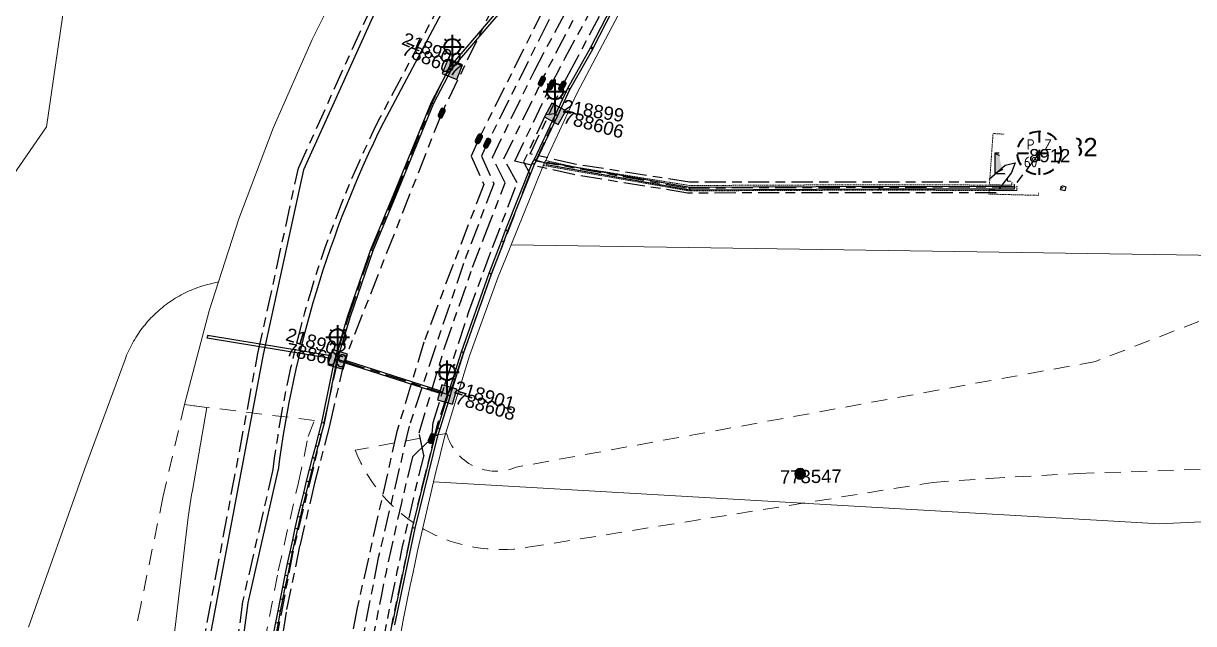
# Model space of a CAD drawing. Header units: metres. Extents: x 302931 to 308644, y 6253878 to 6257414.
# Drawn here: x 307340.2 to 307561.3, y 6255933.1 to 6256046.6 of the extents above; entities that cross this region are included whole.
import ezdxf
from ezdxf.enums import TextEntityAlignment as Align

# ---------------------------------------------------------------- set-up
doc = ezdxf.new("R2010")
doc.units = ezdxf.units.M
for name, pattern in [('Cable Exist UG', [8.2, 4, -1.2, 1.8, -1.2]), ('Dash', [5, 3, -2]), ('HIDDEN', [0.375, 0.25, -0.125]), ('HIDDEN2', [0.1875, 0.125, -0.0625])]:
    doc.linetypes.add(name, pattern=pattern)
doc.layers.get('0').update_dxf_attribs({"color": 6})
for name, color, linetype, lineweight in [('Cadastre Developer_SP_EXT', 9, 'Continuous', 5), ('Cadastre Land Parcels_SP_EXT', 9, 'Continuous', 5), ('Cadastre Other Property_SP_EXT', 9, 'HIDDEN', 5), ('Cadastre Roads_SP_EXT', 9, 'Continuous', 5)]:
    doc.layers.add(name, color=color, linetype=linetype, lineweight=lineweight)
for name, color, linetype in [('Duct_SP_EXT', 7, 'Continuous'), ('Equip_HV_EXT', 7, 'Continuous'), ('Equip_LV_EXT', 7, 'Continuous'), ('Equip_SL_EXT', 7, 'Continuous'), ('Equip_SP_SL_EXT', 7, 'Continuous'), ('Mains_HV_EXT', 7, 'Continuous'), ('Mains_HV_MOD', 3, 'Continuous'), ('Mains_SL_EXT', 7, 'Continuous'), ('Mains_TR_EXT', 7, 'Continuous'), ('Services_SP_EXT', 7, 'Continuous'), ('Sub_SP_EXT', 7, 'Continuous'), ('SupportsOH_SP_TR_HV_LV_SL_EXT', 7, 'Continuous'), ('SupportsUG_SP_LV_SL_EXT', 7, 'Continuous'), ('Trench_SP_EXT', 7, 'Continuous')]:
    doc.layers.add(name, color=color, linetype=linetype)
doc.styles.add('COLUMN_LABEL', font='arial.ttf')
doc.styles.add('iecARIAL', font='arial.ttf', dxfattribs={"height": 2})
doc.styles.add('IESYMBOL1', font='isocp.shx')
doc.styles.add('POLE_LABEL', font='arial.ttf')
doc.styles.add('SLCP_LABEL', font='arial.ttf', dxfattribs={"height": 3.5})
doc.styles.get("Standard").update_dxf_attribs({"font": 'arial.ttf'})
doc.linetypes.add('Cable P UG', pattern='A,6,-0.5,["P",Standard,S=1.7,R=0,X=0.5,Y=-1],-2.9', length=9.4)

# ---------------------------------------------------------------- blocks, each defined once
blk = doc.blocks.new('SUB_PADMOUNT_EXT')
for points in [[(0, 0), (-3.84, 1.92), (-3.84, -1.92)], [(0, 0), (3.84, 1.92), (3.84, -1.92)]]:
    blk.add_hatch(color=256).paths.add_polyline_path(points)
for p, q in [((3.84, 1.92), (-3.84, -1.92)), ((-3.84, 1.92), (3.84, -1.92))]:
    blk.add_line(p, q)
blk.add_lwpolyline([(-3.84, -1.92), (3.84, -1.92), (3.84, 1.92), (-3.84, 1.92)], close=True)
for tag, height, flags, p in [('ASSET_NUM', 3.5, 8, (2, 2)), ('STREET_CODE', 0.2, 9, (1.5, 0)), ('CONSTRUCTED_VOLTAGE', 0.2, 9, (1.5, -0.2)), ('OPERATING_VOLTAGE', 0.2, 9, (1.5, -0.6)), ('ORIENTATION', 0.2, 9, (1.5, -0.8)), ('OWNED_BY', 0.2, 9, (1.5, -1)), ('OPERATED_BY', 0.2, 9, (1.5, -1.2)), ('SECONDARY_VOLTAGE', 0.2, 9, (1.5, -1.6)), ('STATE', 0.2, 9, (1.5, -1.8)), ('SUBSTATION_TYPE', 0.2, 9, (1.5, -2.2)), ('NO_PHASES', 0.2, 9, (1.5, -0.4)), ('MAINTAINED_BY', 0.2, 9, (1.5, -1.4)), ('PARENT', 0.2, 9, (1.5, -2)), ('STREETNAME', 0.2, 9, (1.5, -3)), ('SUBURB', 0.2, 9, (1.5, -3.2)), ('Z', 0.2, 1, (1.5, -3.6)), ('USAGE', 0.2, 9, (1.5, -2.4)), ('LEGEND', 0.2, 9, (1.5, -2.6)), ('LOCATION', 0.2, 9, (1.5, -2.8)), ('NOTES', 0.2, 9, (1.5, -3.4))]:
    blk.add_attdef(tag, text='', height=height, dxfattribs=dict(flags=flags)).set_placement(p, align=Align.MIDDLE_LEFT)
blk = doc.blocks.new('COLUMN_EXT')
blk.add_hatch(color=256).paths.add_polyline_path([(-1.49, 1.48), (-1.49, -1.49), (1.48, -1.49), (1.48, 1.48)])
blk.add_lwpolyline([(-1.49, -1.49), (1.48, -1.49), (1.48, 1.48), (-1.49, 1.48)], close=True)
for tag, height, style, flags, p in [('ASSET_NUM', 2.5, 'COLUMN_LABEL', 8, (2, 2)), ('STRUCTURE_PLANT_NUMBER', 0.2, 'POLE_LABEL', 9, (1.81, 0.03)), ('STREET_CODE', 0.2, 'COLUMN_LABEL', 9, (1.81, -0.2))]:
    blk.add_attdef(tag, text='', height=height, dxfattribs=dict(style=style, flags=flags)).set_placement(p, align=Align.MIDDLE_LEFT)
at = {"flags": 1}
blk.add_attdef('Z', (1.81, -2.35), '', height=0.2, dxfattribs=at)
at = {"flags": 9}
for tag, p in [('COLUMN_TYPE', (1.81, -0.4)), ('OWNED_BY', (1.81, -0.6)), ('STATE', (1.81, -0.8)), ('USAGE', (1.81, -1)), ('STREETNAME', (1.81, -1.6)), ('SUBURB', (1.81, -1.8)), ('LEGEND', (1.81, -1.2)), ('LOCATION', (1.81, -1.4)), ('NOTES', (1.81, -2))]:
    blk.add_attdef(tag, text='', height=0.2, dxfattribs=at).set_placement(p, align=Align.MIDDLE_LEFT)
blk = doc.blocks.new('SL_LANTERN_EXT')
at = {"lineweight": 40}
for p, q in [((-1.46, 5.68), (-1.06, 5.28)), ((0, 1.97), (0, 6.47)), ((1.46, 5.68), (1.06, 5.28)), ((-2.25, 4.22), (2.25, 4.22)), ((-1.46, 2.76), (-1.06, 3.16)), ((0, 0), (0, 2.72)), ((1.46, 2.76), (1.06, 3.16))]:
    blk.add_line(p, q, dxfattribs=at)
blk.add_circle((0, 4.22), 1.5, dxfattribs=at)
at = {"style": 'iecARIAL', "flags": 8}
blk.add_attdef('ASSET_NUM', (1.5, 1.5), '', height=2.5, dxfattribs=at)
for tag, p, height, flags in [('OPERATING_VOLTAGE', (0.98, -1.65), 0.2, 9), ('ORIENTATION', (0.98, -1.85), 0.2, 9), ('OWNED_BY', (0.98, -2.05), 0.2, 9), ('STATE', (0.98, -2.25), 0.2, 9), ('CONSTRUCTED_VOLTAGE', (0.98, -0.65), 0.2, 9), ('CONTROL_TYPE', (0.98, -0.85), 0.2, 9), ('LANTERN_PURPOSE', (0.98, -1.05), 0.2, 9), ('LANTERN_TYPE', (0.98, -1.25), 0.2, 9), ('NO_PHASES', (0.98, -1.45), 0.2, 9), ('LNUMBER', (2.18, -3.25), 2.5, 8), ('USAGE', (0.98, -2.45), 0.2, 9), ('CEXIST', (0.98, -2.65), 0.2, 9), ('CNEW', (0.98, -2.85), 0.2, 9), ('CNUMBER', (0.98, -3.05), 0.2, 9), ('CREMOVE', (0.98, -3.25), 0.2, 9), ('CREPLACE', (0.98, -3.45), 0.2, 9), ('LKINGHEIGHT', (0.98, -3.65), 0.2, 9), ('LBRACKET', (0.98, -3.85), 0.2, 9), ('LBRACKETVOCAB', (0.98, -4.05), 0.2, 9), ('LCATEGORY', (0.98, -4.25), 0.2, 9), ('LCHARGE1', (0.98, -4.45), 0.2, 9), ('LCHARGE1PERCENT', (0.98, -4.65), 0.2, 9), ('LCHARGE2', (0.98, -4.85), 0.2, 9), ('LCHARGE2PERCENT', (0.98, -5.05), 0.2, 9), ('LCHARGE3', (0.98, -5.25), 0.2, 9), ('LCHARGE3PERCENT', (0.98, -5.45), 0.2, 9), ('LEXIST', (0.98, -5.65), 0.2, 9), ('LLAMP', (0.98, -5.85), 0.2, 9), ('LLAMPVOCAB', (0.98, -6.05), 0.2, 9), ('LMAST', (0.98, -6.25), 0.2, 9), ('LMASTVOCAB', (0.98, -6.45), 0.2, 9), ('LNEW', (0.98, -6.65), 0.2, 9), ('LANTNUMBER', (0.98, -6.85), 0.2, 9), ('LOUTREACH', (0.98, -7.25), 0.2, 9), ('LOUTREACHVOCAB', (0.98, -7.45), 0.2, 9), ('LRATECODE', (0.98, -7.65), 0.2, 9), ('LREMOVE', (0.98, -7.85), 0.2, 9), ('LREPLACE', (0.98, -8.05), 0.2, 9), ('LTYPE', (0.98, -8.25), 0.2, 9), ('LTYPEVOCAB', (0.98, -8.45), 0.2, 9), ('LEGEND', (0.98, -8.65), 0.2, 9), ('LOCATION', (0.98, -8.85), 0.2, 9), ('STREETNAME', (0.98, -9.25), 0.2, 9), ('SUBURB', (0.98, -9.45), 0.2, 1), ('NOTES', (0.98, -9.05), 0.2, 9)]:
    blk.add_attdef(tag, p, '', height=height, dxfattribs=dict(flags=flags))
blk = doc.blocks.new('CCP_EXT')
at = {"flags": 9}
for tag, p in [('STATE', (0, -1.8)), ('NOTES', (0, -2))]:
    blk.add_attdef(tag, text='', height=0.2, dxfattribs=at).set_placement(p, align=Align.MIDDLE_LEFT)
blk.add_wipeout([(0, 0.57), (0.57, 0), (0, -0.57), (-0.57, 0)])
blk.add_lwpolyline([(-0.57, 0), (0, 0.57), (0.57, 0), (0, -0.57), (-0.57, 0)])
at = {"flags": 1}
blk.add_attdef('Z', (0, 0), '', height=0.2, dxfattribs=at)
at = {"flags": 9}
for tag, p in [('CCP_TYPE', (0, 0)), ('CONSTRUCTED_VOLTAGE', (0, -0.2)), ('OPERATING_VOLTAGE', (0, -0.6)), ('ORIENTATION', (0, -0.8)), ('OWNED_BY', (0, -1)), ('NO_PHASES', (0, -0.4)), ('USAGE', (0, -1.2)), ('LEGEND', (0, -1.4)), ('LIFE_SUPPORT', (0, -1.6))]:
    blk.add_attdef(tag, text='', height=0.2, dxfattribs=at).set_placement(p, align=Align.MIDDLE_LEFT)
blk = doc.blocks.new('POLE_EXT')
blk.add_hatch(color=256).paths.add_polyline_path([(-1, 0, 1), (1, 0, 1)])
blk.add_lwpolyline([(-1, 0, 1), (1, 0, 1)], format="xyb", close=True)
for tag, height, flags, p in [('pNumber', 2.5, 8, (-17.84, 2.07)), ('OWNED_BY', 0.2, 9, (1.35, -0.4)), ('SPECIAL_USE', 0.2, 9, (1.35, -0.8)), ('STATE', 0.2, 9, (1.35, -1)), ('cLV', 0.2, 9, (1.35, -1.4)), ('hDepth', 0.2, 9, (1.35, -1.6)), ('hDia', 0.2, 9, (1.35, -1.8)), ('cHV', 0.2, 9, (1.35, -2)), ('PARENT', 0.2, 9, (1.35, -0.6)), ('USAGE', 0.2, 9, (1.35, -1.2)), ('LBRACKET', 0.2, 9, (1.35, -2.2)), ('cLinedev', 0.2, 9, (1.35, -3.4)), ('pExisting', 0.2, 9, (1.35, -3.8)), ('pFooting', 0.2, 9, (1.35, -4.4)), ('LExisting', 0.2, 9, (1.35, -2.4)), ('LANTNUMBER', 0.2, 9, (1.35, -2.6)), ('LOther', 0.2, 9, (1.35, -2.8)), ('LRemove', 0.2, 9, (1.35, -3)), ('LEGEND', 0.2, 9, (1.35, -3.2)), ('LOCATION', 0.2, 9, (1.35, -3.6)), ('PFNUMBER', 0.2, 9, (1.35, -4)), ('NEWPFNUMBER', 0.2, 9, (1.35, -4.2)), ('pNew', 0.2, 9, (1.35, -4.6)), ('pRelocate', 0.2, 9, (1.35, -5)), ('pRemove', 0.2, 9, (1.35, -5.2)), ('pReplace', 0.2, 9, (1.35, -5.4)), ('pStay', 0.2, 9, (1.35, -5.6)), ('pType', 0.2, 9, (1.35, -5.8)), ('cspan', 0.2, 9, (1.35, -6)), ('STREETNAME', 0.2, 9, (1.35, -6.2)), ('SUBURB', 0.2, 9, (1.35, -6.4)), ('NOTES', 0.2, 9, (1.35, -6.6)), ('OPERATED_BY', 0.2, 9, (1.36, -7.01)), ('MAINTAINED_BY', 0.2, 9, (1.36, -6.81))]:
    blk.add_attdef(tag, text='', height=height, dxfattribs=dict(flags=flags)).set_placement(p, align=Align.MIDDLE_LEFT)
at = {"style": 'POLE_LABEL'}
for tag, height, flags, p in [('ASSET_NUM', 2.5, 8, (2, 2)), ('STRUCTURE_PLANT_NUMBER', 0.2, 9, (1.35, 0.03)), ('STREET_CODE', 0.2, 9, (1.35, -0.2))]:
    blk.add_attdef(tag, text='', height=height, dxfattribs=dict(at, flags=flags)).set_placement(p, align=Align.MIDDLE_LEFT)
at = {"flags": 1}
blk.add_attdef('Z', (1.35, -7.33), '', height=0.2, dxfattribs=at)
blk = doc.blocks.new('HV_STJ_EXT')
h = blk.add_hatch(color=256)
edge = h.paths.add_edge_path()
edge.add_ellipse((-0.59, 0.13), major_axis=(0.226, 0.226), ratio=1, start_angle=45, end_angle=135)
edge.add_line((-0.91, 0.13), (-0.91, -0.13))
edge.add_ellipse((-0.59, -0.13), major_axis=(0.226, 0.226), ratio=1, start_angle=135, end_angle=225)
edge.add_line((-0.59, -0.45), (0.59, -0.45))
edge.add_ellipse((0.59, -0.13), major_axis=(-0.226, 0.226), ratio=1, start_angle=135, end_angle=225)
edge.add_line((0.91, -0.13), (0.91, 0.13))
edge.add_ellipse((0.59, 0.13), major_axis=(-0.226, 0.226), ratio=1, start_angle=225, end_angle=315)
edge.add_line((0.59, 0.45), (-0.59, 0.45))
blk.add_lwpolyline([(-0.91, 0.13), (-0.91, -0.13, 0.414214), (-0.59, -0.45), (0.59, -0.45, 0.414214), (0.91, -0.13), (0.91, 0.13, 0.414214), (0.59, 0.45), (-0.59, 0.45, 0.414214)], format="xyb", close=True)
for tag, flags, p in [('ORIENTATION', 9, (1.5, 0)), ('Z', 1, (1.5, -0.8)), ('USAGE', 9, (1.5, -0.2)), ('LEGEND', 9, (1.5, -0.4)), ('NOTES', 9, (1.5, -0.6))]:
    blk.add_attdef(tag, text='', height=0.2, dxfattribs=dict(flags=flags)).set_placement(p, align=Align.MIDDLE_LEFT)
blk = doc.blocks.new('LV_UG_DFUSE_CLOSED_EXT')
for points in [[(1, 0), (0, 0)], [(5.04, 0.73), (2.16, -0.72)], [(5.05, -0.71), (2.16, 0.72)], [(6.2, 0.01), (7.2, 0.01)]]:
    blk.add_lwpolyline(points)
for centre in [(1.8, 0), (5.4, 0.01)]:
    blk.add_circle(centre, 0.8)
at = {"flags": 9}
for tag, p in [('ACTUAL_STATUS', (0, 0)), ('CONSTRUCTED_VOLTAGE', (0, -0.2)), ('OPERATING_VOLTAGE', (0, -0.6)), ('ORIENTATION', (0, -0.8)), ('STATE', (0, -1)), ('SWITCH_TYPE', (0, -1.2)), ('NO_PHASES', (0, -0.4)), ('USAGE', (0, -1.4)), ('NOTES', (0, -1.6))]:
    blk.add_attdef(tag, text='', height=0.2, dxfattribs=at).set_placement(p, align=Align.MIDDLE_LEFT)
at = {"flags": 1}
blk.add_attdef('Z', (0, 0), '', height=0.2, dxfattribs=at)
blk = doc.blocks.new('SLCP_ZELL_EXT')
blk.add_wipeout([(-0.24, 7.5), (-0.71, 7.47), (-1.17, 7.41), (-1.64, 7.32), (-2.09, 7.21), (-2.54, 7.06), (-2.98, 6.89), (-3.41, 6.69), (-3.82, 6.46), (-4.22, 6.21), (-4.6, 5.93), (-4.96, 5.63), (-5.31, 5.31), (-5.63, 4.96), (-5.93, 4.6), (-6.21, 4.22), (-6.46, 3.82), (-6.69, 3.41), (-6.89, 2.98), (-7.06, 2.54), (-7.21, 2.09), (-7.32, 1.64), (-7.41, 1.17), (-7.47, 0.71), (-7.5, 0.24), (-7.5, -0.24), (-7.47, -0.71), (-7.41, -1.17), (-7.32, -1.64), (-7.21, -2.09), (-7.06, -2.54), (-6.89, -2.98), (-6.69, -3.41), (-6.46, -3.82), (-6.21, -4.22), (-5.93, -4.6), (-5.63, -4.96), (-5.31, -5.31), (-4.96, -5.63), (-4.6, -5.93), (-4.22, -6.21), (-3.82, -6.46), (-3.41, -6.69), (-2.98, -6.89), (-2.54, -7.06), (-2.09, -7.21), (-1.64, -7.32), (-1.17, -7.41), (-0.71, -7.47), (-0.24, -7.5), (0.24, -7.5), (0.71, -7.47), (1.17, -7.41), (1.64, -7.32), (2.09, -7.21), (2.54, -7.06), (2.98, -6.89), (3.41, -6.69), (3.82, -6.46), (4.22, -6.21), (4.6, -5.93), (4.96, -5.63), (5.31, -5.31), (5.63, -4.96), (5.93, -4.6), (6.21, -4.22), (6.46, -3.82), (6.69, -3.41), (6.89, -2.98), (7.06, -2.54), (7.21, -2.09), (7.32, -1.64), (7.41, -1.17), (7.47, -0.71), (7.5, -0.24), (7.5, 0.24), (7.47, 0.71), (7.41, 1.17), (7.32, 1.64), (7.21, 2.09), (7.06, 2.54), (6.89, 2.98), (6.69, 3.41), (6.46, 3.82), (6.21, 4.22), (5.93, 4.6), (5.63, 4.96), (5.31, 5.31), (4.96, 5.63), (4.6, 5.93), (4.22, 6.21), (3.82, 6.46), (3.41, 6.69), (2.98, 6.89), (2.54, 7.06), (2.09, 7.21), (1.64, 7.32), (1.17, 7.41), (0.71, 7.47), (0.24, 7.5)])
at = {"linetype": 'Dash', "lineweight": 40, "ltscale": 0.7}
for p, q in [((0, 4.11), (0, -4.11)), ((-4.11, 0), (4.11, 0))]:
    blk.add_line(p, q, dxfattribs=at)
blk.add_circle((0, 0), 4.11, dxfattribs=at)
at = {"lineweight": 40, "style": 'IESYMBOL1'}
for s, p in [('P', (-1.6, 0)), ('Z', (1.7, 0)), ('60', (-1.61, -3.31))]:
    blk.add_text(s, height=2, dxfattribs=at).set_placement(p, align=Align.BOTTOM_CENTER)
at = {"style": 'SLCP_LABEL'}
for tag, height, flags, p in [('ASSET_NUM', 2.5, 8, (2, 2)), ('STREET_CODE', 0.2, 9, (0, -0.2))]:
    blk.add_attdef(tag, text='', height=height, dxfattribs=dict(at, flags=flags)).set_placement(p, align=Align.MIDDLE_LEFT)
at = {"flags": 1}
blk.add_attdef('Z', (0, 0), '', height=0.2, dxfattribs=at)
at = {"flags": 9}
for tag, p in [('CONSTRUCTED_VOLTAGE', (0, -0.4)), ('CONTROL_TYPE', (0, -0.6)), ('OPERATING_VOLTAGE', (0, -1)), ('ORIENTATION', (0, -1.2)), ('OWNED_BY', (0, -1.4)), ('STATE', (0, -2)), ('NO_PHASES', (0, -0.8)), ('USAGE', (0, -1.6)), ('LOCATION', (0, -1.8)), ('NOTES', (0, -2.2))]:
    blk.add_attdef(tag, text='', height=0.2, dxfattribs=at).set_placement(p, align=Align.MIDDLE_LEFT)

msp = doc.modelspace()

# ---------------------------------------------------------------- linework, layer by layer
at = {"layer": 'Cadastre Developer_SP_EXT', "linetype": 'Dash'}
msp.add_lwpolyline([(307562.33, 6255990.24), (307542.79, 6255982.66), (307433.34, 6255962.68), (307433.34, 6255962.68, -0.453464), (307420.18, 6255969.07), (307420.18, 6255969.07), (307402.91, 6255965.89), (307402.91, 6255965.89, 0.355877), (307435.56, 6255947.53), (307435.56, 6255947.53), (307512.06, 6255959.8), (307522.66, 6255960.54), (307539.57, 6255961.48), (307666.14, 6255965.66)], format="xyb", dxfattribs=at)
msp.add_lwpolyline([(307277.24, 6255322.9), (307288.9, 6255321.35), (307288.9, 6255321.35), (307292.49, 6255321.51), (307296.59, 6255322.89), (307300.07, 6255325.46), (307302.57, 6255329.56), (307304.4, 6255335.83), (307328.27, 6255512.03), (307349.61, 6255668.86), (307374.37, 6255850.85), (307384.86, 6255924.59), (307388.37, 6255943.06), (307392.2, 6255959.8), (307394.05, 6255968.46), (307395.23, 6255971.51), (307370.65, 6255974.5), (307366.58, 6255956.94), (307362.4, 6255936.54), (307354.14, 6255897.48), (307337.78, 6255776.59), (307300.06, 6255499.29), (307277.24, 6255322.9)], close=True, dxfattribs=at)
at = {"layer": 'Cadastre Land Parcels_SP_EXT', "linetype": 'Continuous'}
for points in [[(307192.57, 6255816.33), (307195.57, 6255820.85), (307197.11, 6255823), (307200.98, 6255828.49), (307205.45, 6255833.29), (307214.59, 6255841.66), (307224.88, 6255852.23), (307234.1, 6255863.28), (307241.18, 6255874.09), (307247.27, 6255885.38), (307247.81, 6255886.73), (307344.58, 6256027.07), (307350.24, 6256065.98), (307334.99, 6256106.96), (307259.89, 6256222.5), (307264.93, 6256246.8), (307232.11, 6256297.06), (307219.35, 6256316.6), (307208.72, 6256364.36), (307254.79, 6256637.33)], [(307350.24, 6256065.98), (307344.58, 6256027.07), (307247.81, 6255886.73), (307247.27, 6255885.38), (307241.18, 6255874.09), (307234.1, 6255863.28), (307224.88, 6255852.23), (307214.59, 6255841.66), (307205.45, 6255833.29), (307200.98, 6255828.49), (307197.11, 6255823), (307195.57, 6255820.85), (307192.57, 6255816.33)], [(307341.16, 6255932.39), (307351.8, 6255962.44), (307359.43, 6255983.04), (307359.58, 6255983.43), (307359.73, 6255983.83), (307359.9, 6255984.22), (307360.07, 6255984.6), (307360.25, 6255984.99), (307360.44, 6255985.37), (307360.63, 6255985.74), (307360.83, 6255986.12), (307361.04, 6255986.49), (307361.25, 6255986.85), (307361.48, 6255987.22), (307361.7, 6255987.57), (307361.94, 6255987.93), (307362.18, 6255988.28), (307362.43, 6255988.62), (307362.68, 6255988.96), (307362.94, 6255989.29), (307363.21, 6255989.62), (307363.48, 6255989.95), (307363.76, 6255990.27), (307364.04, 6255990.58), (307364.33, 6255990.89), (307364.63, 6255991.2), (307364.93, 6255991.5), (307365.23, 6255991.79), (307365.54, 6255992.08), (307365.86, 6255992.36), (307366.18, 6255992.63), (307366.51, 6255992.9), (307366.84, 6255993.17), (307367.18, 6255993.42), (307367.52, 6255993.67), (307367.87, 6255993.92), (307368.22, 6255994.16), (307368.57, 6255994.39), (307368.93, 6255994.61), (307369.29, 6255994.83), (307369.66, 6255995.04), (307370.04, 6255995.25), (307370.41, 6255995.45), (307370.79, 6255995.64), (307371.17, 6255995.82), (307371.56, 6255996), (307371.95, 6255996.17), (307372.34, 6255996.33), (307372.74, 6255996.49), (307373.13, 6255996.63), (307373.53, 6255996.77), (307373.94, 6255996.91), (307374.34, 6255997.03), (307377.08, 6255997.71), (307380.91, 6256009.67), (307387.41, 6256026.81), (307394.79, 6256043.58), (307401.15, 6256056.37)], [(307608.38, 6256002.06), (307432.42, 6256004.72), (307431.97, 6256003.61), (307429.95, 6255998.65), (307426.93, 6255990.37), (307424.51, 6255983.72), (307419.86, 6255968.51), (307419.31, 6255966.36), (307418.77, 6255964.2), (307418.23, 6255962.03), (307417.71, 6255959.87), (307554.95, 6255951.94), (307586.28, 6255953.49)], [(307367.31, 6255919.06), (307371.38, 6255953.2), (307371.5, 6255954.04), (307371.62, 6255954.89), (307371.74, 6255955.73), (307371.88, 6255956.57), (307372.01, 6255957.41), (307372.16, 6255958.25), (307374.9, 6255973.98), (307370.65, 6255974.5), (307375.32, 6255992.22), (307377.08, 6255997.71), (307374.34, 6255997.03), (307373.94, 6255996.91), (307373.53, 6255996.77), (307373.13, 6255996.63), (307372.74, 6255996.49), (307372.34, 6255996.33), (307371.95, 6255996.17), (307371.56, 6255996), (307371.17, 6255995.82), (307370.79, 6255995.64), (307370.41, 6255995.45), (307370.04, 6255995.25), (307369.66, 6255995.04), (307369.29, 6255994.83), (307368.93, 6255994.61), (307368.57, 6255994.39), (307368.22, 6255994.16), (307367.87, 6255993.92), (307367.52, 6255993.67), (307367.18, 6255993.42), (307366.84, 6255993.17), (307366.51, 6255992.9), (307366.18, 6255992.63), (307365.86, 6255992.36), (307365.54, 6255992.08), (307365.23, 6255991.79), (307364.93, 6255991.5), (307364.63, 6255991.2), (307364.33, 6255990.89), (307364.04, 6255990.58), (307363.76, 6255990.27), (307363.48, 6255989.95), (307363.21, 6255989.62), (307362.94, 6255989.29), (307362.68, 6255988.96), (307362.43, 6255988.62), (307362.18, 6255988.28), (307361.94, 6255987.93), (307361.7, 6255987.57), (307361.48, 6255987.22), (307361.25, 6255986.85), (307361.04, 6255986.49), (307360.83, 6255986.12), (307360.63, 6255985.74), (307360.44, 6255985.37), (307360.25, 6255984.99), (307360.07, 6255984.6), (307359.9, 6255984.22), (307359.73, 6255983.83), (307359.58, 6255983.43), (307359.43, 6255983.04), (307351.8, 6255962.44), (307341.16, 6255932.39)], [(307586.28, 6255953.49), (307554.95, 6255951.94), (307417.71, 6255959.87), (307417.71, 6255959.87), (307417.19, 6255957.7), (307416.68, 6255955.53), (307416.18, 6255953.36), (307415.69, 6255951.19), (307415.2, 6255949.02), (307414.72, 6255946.84), (307414.25, 6255944.67), (307413.79, 6255942.49), (307413.33, 6255940.31), (307412.88, 6255938.13), (307412.44, 6255935.94), (307412.01, 6255933.76), (307411.58, 6255931.57)]]:
    msp.add_lwpolyline(points, dxfattribs=at)
msp.add_lwpolyline([(307432.42, 6256004.72), (307608.38, 6256002.06), (307670.07, 6256025.74), (307682.7, 6256023.67), (307697.62, 6256158.11), (307520.13, 6256177.4), (307516.21, 6256169.06), (307515.54, 6256167.63), (307444.83, 6256033.36), (307438.27, 6256019.24), (307432.42, 6256004.72)], close=True, dxfattribs=at)
at = {"layer": 'Cadastre Other Property_SP_EXT', "linetype": 'HIDDEN2'}
for points in [[(307532, 6256014.08), (307532.74, 6256025.2), (307523.45, 6256025.78), (307522.76, 6256016.06), (307527.01, 6256016.02), (307527.04, 6256016.74), (307526.18, 6256016.78), (307526.47, 6256022.3), (307529.18, 6256022.19), (307528.91, 6256016.74), (307528, 6256016.69), (307527.94, 6256015), (307522.73, 6256015.04), (307522.68, 6256014.32), (307532, 6256014.08)], [(307528.92, 6256016.65), (307529.21, 6256022.14), (307526.48, 6256022.27), (307526.18, 6256016.78), (307528.92, 6256016.65)], [(307438.41, 6256019.75), (307465.98, 6256014.93), (307498.38, 6256015.06), (307527.94, 6256015), (307528.04, 6256016.7), (307527.04, 6256016.74), (307527.01, 6256016.02), (307498.69, 6256016.09), (307466.12, 6256015.94), (307444.33, 6256019.45), (307438.85, 6256020.68), (307438.41, 6256019.75)]]:
    msp.add_lwpolyline(points, close=True, dxfattribs=at)
at = {"layer": 'Cadastre Roads_SP_EXT', "linetype": 'Continuous'}
for points in [[(307411.58, 6255931.57), (307412.01, 6255933.76), (307412.44, 6255935.94), (307412.88, 6255938.13), (307413.33, 6255940.31), (307413.79, 6255942.49), (307414.25, 6255944.67), (307414.72, 6255946.84), (307415.2, 6255949.02), (307415.69, 6255951.19), (307416.18, 6255953.36), (307416.68, 6255955.53), (307417.19, 6255957.7), (307417.71, 6255959.87), (307418.23, 6255962.03), (307418.77, 6255964.2), (307419.31, 6255966.36), (307419.86, 6255968.51), (307424.51, 6255983.72), (307426.93, 6255990.37), (307429.95, 6255998.65), (307431.97, 6256003.61), (307432.42, 6256004.72), (307438.27, 6256019.24), (307444.83, 6256033.36), (307515.54, 6256167.63)], [(307401.15, 6256056.37), (307394.79, 6256043.58), (307387.41, 6256026.81), (307380.91, 6256009.67), (307377.08, 6255997.71), (307375.32, 6255992.22), (307370.65, 6255974.5), (307374.9, 6255973.98), (307372.16, 6255958.25), (307372.01, 6255957.41), (307371.88, 6255956.57), (307371.74, 6255955.73), (307371.62, 6255954.89), (307371.5, 6255954.04), (307371.38, 6255953.2), (307367.31, 6255919.06), (307367.07, 6255917.24), (307366.83, 6255915.43), (307366.6, 6255913.61), (307366.38, 6255911.8), (307366.17, 6255909.98), (307365.96, 6255908.17), (307365.76, 6255906.35), (307353.84, 6255818.17)]]:
    msp.add_lwpolyline(points, dxfattribs=at)
at = {"layer": 'Duct_SP_EXT'}
for p, q in [((307447.45, 6256042.11), (307459.47, 6256065.6)), ((307447.87, 6256041.89), (307459.9, 6256065.38)), ((307431.03, 6256050.35), (307420.69, 6256038.25)), ((307431.43, 6256050.08), (307421.06, 6256037.94)), ((307443.07, 6256034.35), (307447.39, 6256042)), ((307443.5, 6256034.13), (307447.8, 6256041.76)), ((307447.39, 6256042), (307447.48, 6256042.17)), ((307447.39, 6256042), (307447.59, 6256041.88)), ((307447.45, 6256042.11), (307447.66, 6256042)), ((307447.48, 6256042.17), (307447.69, 6256042.05)), ((307447.8, 6256041.76), (307447.59, 6256041.88)), ((307447.87, 6256041.89), (307447.66, 6256042)), ((307447.9, 6256041.93), (307447.69, 6256042.05)), ((307447.8, 6256041.76), (307447.9, 6256041.93)), ((307420.61, 6256038.02), (307417.3, 6256031.63)), ((307421.03, 6256037.8), (307417.73, 6256031.43)), ((307420.61, 6256038.02), (307420.82, 6256037.91)), ((307420.69, 6256038.25), (307420.87, 6256038.1)), ((307421.03, 6256037.8), (307420.82, 6256037.91)), ((307421.06, 6256037.94), (307420.87, 6256038.1)), ((307440.74, 6256029.38), (307443.07, 6256034.35)), ((307441.18, 6256029.17), (307443.5, 6256034.13)), ((307443.07, 6256034.35), (307443.29, 6256034.24)), ((307443.5, 6256034.13), (307443.29, 6256034.24)), ((307417.3, 6256031.63), (307410.17, 6256014.26)), ((307417.73, 6256031.43), (307410.62, 6256014.07)), ((307417.3, 6256031.63), (307417.52, 6256031.53)), ((307417.73, 6256031.43), (307417.52, 6256031.53)), ((307436.77, 6256020.9), (307440.74, 6256029.38)), ((307437.2, 6256020.7), (307441.18, 6256029.17)), ((307440.74, 6256029.38), (307440.96, 6256029.27)), ((307440.74, 6256029.38), (307440.96, 6256029.27)), ((307441.18, 6256029.17), (307440.96, 6256029.27)), ((307441.18, 6256029.17), (307440.96, 6256029.27)), ((307431.31, 6256007.52), (307436.36, 6256020.16)), ((307431.76, 6256007.35), (307436.79, 6256019.95)), ((307436.36, 6256020.16), (307436.74, 6256020.85)), ((307436.36, 6256020.16), (307436.57, 6256020.06)), ((307436.79, 6256019.95), (307436.57, 6256020.06)), ((307436.74, 6256020.85), (307436.95, 6256020.73)), ((307436.77, 6256020.9), (307436.99, 6256020.8)), ((307436.79, 6256019.95), (307437.16, 6256020.61)), ((307437.16, 6256020.61), (307436.95, 6256020.73)), ((307437.2, 6256020.7), (307436.99, 6256020.8)), ((307439.09, 6256019.89), (307439.13, 6256020.13)), ((307439.09, 6256019.89), (307466.13, 6256015.15)), ((307439.17, 6256020.37), (307439.13, 6256020.13)), ((307439.17, 6256020.37), (307466.17, 6256015.63)), ((307466.13, 6256015.15), (307466.15, 6256015.39)), ((307466.13, 6256015.15), (307501.98, 6256015.34)), ((307466.17, 6256015.63), (307466.15, 6256015.39)), ((307466.17, 6256015.63), (307501.98, 6256015.82)), ((307501.98, 6256015.82), (307527.48, 6256015.77)), ((307501.98, 6256015.82), (307501.98, 6256015.58)), ((307501.98, 6256015.34), (307501.98, 6256015.58)), ((307501.98, 6256015.34), (307527.48, 6256015.29)), ((307527.48, 6256015.77), (307527.48, 6256015.53)), ((307527.48, 6256015.29), (307527.48, 6256015.53)), ((307410.17, 6256014.26), (307405.8, 6256003.79)), ((307410.62, 6256014.07), (307406.25, 6256003.62)), ((307410.17, 6256014.26), (307410.4, 6256014.16)), ((307410.62, 6256014.07), (307410.4, 6256014.16)), ((307430.57, 6256005.43), (307431.31, 6256007.51)), ((307431.02, 6256005.27), (307431.76, 6256007.35)), ((307431.31, 6256007.51), (307431.31, 6256007.52)), ((307431.31, 6256007.52), (307431.54, 6256007.43)), ((307431.31, 6256007.51), (307431.54, 6256007.43)), ((307431.76, 6256007.35), (307431.54, 6256007.43)), ((307431.76, 6256007.35), (307431.54, 6256007.43)), ((307431.76, 6256007.35), (307431.76, 6256007.35)), ((307428.22, 6255999.36), (307430.57, 6256005.43)), ((307428.67, 6255999.19), (307431.02, 6256005.27)), ((307430.57, 6256005.43), (307430.79, 6256005.35)), ((307431.02, 6256005.27), (307430.79, 6256005.35)), ((307405.8, 6256003.79), (307401.49, 6255991.26)), ((307406.25, 6256003.62), (307401.95, 6255991.11)), ((307405.8, 6256003.79), (307406.03, 6256003.71)), ((307406.25, 6256003.62), (307406.03, 6256003.71)), ((307423, 6255984.48), (307428.22, 6255999.36)), ((307423.45, 6255984.33), (307428.67, 6255999.19)), ((307428.22, 6255999.36), (307428.45, 6255999.28)), ((307428.67, 6255999.19), (307428.45, 6255999.28)), ((307401.49, 6255991.26), (307399.04, 6255983.12)), ((307401.95, 6255991.11), (307399.5, 6255982.99)), ((307401.49, 6255991.26), (307401.72, 6255991.19)), ((307401.95, 6255991.11), (307401.72, 6255991.19)), ((307374.94, 6255987.1), (307374.98, 6255987.33)), ((307398.29, 6255983.24), (307374.94, 6255987.1)), ((307375.02, 6255987.57), (307374.98, 6255987.33)), ((307398.37, 6255983.71), (307375.02, 6255987.57)), ((307420.42, 6255976.31), (307423, 6255984.48)), ((307420.88, 6255976.17), (307423.45, 6255984.33)), ((307423, 6255984.48), (307423.22, 6255984.41)), ((307423.45, 6255984.33), (307423.22, 6255984.41)), ((307396.64, 6255971.12), (307399.04, 6255983.1)), ((307397.1, 6255971.02), (307399.51, 6255983.01)), ((307398.29, 6255983.24), (307398.33, 6255983.48)), ((307398.37, 6255983.71), (307398.33, 6255983.48)), ((307399.04, 6255983.12), (307399.27, 6255983.05)), ((307399.04, 6255983.1), (307399.27, 6255983.05)), ((307399.51, 6255983.01), (307399.27, 6255983.05)), ((307399.5, 6255982.99), (307399.27, 6255983.05)), ((307401.1, 6255982.33), (307401.17, 6255982.56)), ((307418.95, 6255976.61), (307401.1, 6255982.33)), ((307401.25, 6255982.79), (307401.17, 6255982.56)), ((307419.09, 6255977.07), (307401.25, 6255982.79)), ((307420.42, 6255976.31), (307418.45, 6255970.04)), ((307420.88, 6255976.17), (307418.91, 6255969.9)), ((307418.95, 6255976.61), (307419.02, 6255976.84)), ((307419.09, 6255977.07), (307419.02, 6255976.84)), ((307420.42, 6255976.31), (307420.65, 6255976.24)), ((307420.42, 6255976.31), (307420.65, 6255976.24)), ((307420.88, 6255976.17), (307420.65, 6255976.24)), ((307420.88, 6255976.17), (307420.65, 6255976.24)), ((307396.04, 6255968.91), (307396.64, 6255971.12)), ((307396.51, 6255968.79), (307397.1, 6255971.02)), ((307396.64, 6255971.12), (307396.87, 6255971.07)), ((307397.1, 6255971.02), (307396.87, 6255971.07)), ((307395.46, 6255966.69), (307396.04, 6255968.91)), ((307395.92, 6255966.57), (307396.51, 6255968.79)), ((307396.04, 6255968.91), (307396.27, 6255968.85)), ((307396.51, 6255968.79), (307396.27, 6255968.85)), ((307418.06, 6255968.81), (307413.71, 6255951.23)), ((307418.07, 6255968.83), (307418.06, 6255968.81)), ((307418.06, 6255968.81), (307418.28, 6255968.7)), ((307418.45, 6255970.04), (307418.07, 6255968.83)), ((307418.07, 6255968.83), (307418.29, 6255968.72)), ((307418.45, 6255970.04), (307418.68, 6255969.97)), ((307418.91, 6255969.9), (307418.5, 6255968.6)), ((307418.91, 6255969.9), (307418.68, 6255969.97)), ((307394.88, 6255964.47), (307395.46, 6255966.69)), ((307395.34, 6255964.35), (307395.92, 6255966.57)), ((307395.46, 6255966.69), (307395.69, 6255966.63)), ((307395.92, 6255966.57), (307395.69, 6255966.63)), ((307418.5, 6255968.6), (307414.18, 6255951.13)), ((307418.5, 6255968.6), (307418.28, 6255968.7)), ((307418.5, 6255968.6), (307418.29, 6255968.72)), ((307418.5, 6255968.6), (307418.5, 6255968.6)), ((307394.31, 6255962.25), (307394.88, 6255964.47)), ((307394.77, 6255962.13), (307395.34, 6255964.35)), ((307394.88, 6255964.47), (307395.11, 6255964.41)), ((307395.34, 6255964.35), (307395.11, 6255964.41)), ((307393.74, 6255960.02), (307394.31, 6255962.25)), ((307394.21, 6255959.91), (307394.77, 6255962.13)), ((307394.31, 6255962.25), (307394.54, 6255962.19)), ((307394.77, 6255962.13), (307394.54, 6255962.19)), ((307393.19, 6255957.8), (307393.74, 6255960.02)), ((307393.65, 6255957.68), (307394.21, 6255959.91)), ((307393.74, 6255960.02), (307393.98, 6255959.97)), ((307394.21, 6255959.91), (307393.98, 6255959.97)), ((307392.64, 6255955.57), (307393.19, 6255957.8)), ((307393.1, 6255955.45), (307393.65, 6255957.68)), ((307393.19, 6255957.8), (307393.42, 6255957.74)), ((307393.65, 6255957.68), (307393.42, 6255957.74)), ((307392.1, 6255953.34), (307392.64, 6255955.57)), ((307392.57, 6255953.23), (307393.1, 6255955.45)), ((307392.64, 6255955.57), (307392.87, 6255955.51)), ((307393.1, 6255955.45), (307392.87, 6255955.51)), ((307391.59, 6255951.13), (307392.1, 6255953.34)), ((307392.1, 6255953.34), (307392.33, 6255953.29)), ((307392.57, 6255953.23), (307392.33, 6255953.29)), ((307391.11, 6255948.91), (307391.59, 6255951.13)), ((307391.59, 6255951.13), (307391.83, 6255951.08)), ((307392.06, 6255951.03), (307391.83, 6255951.08)), ((307392.06, 6255951.03), (307392.57, 6255953.23)), ((307413.71, 6255951.23), (307409.88, 6255932.96)), ((307414.18, 6255951.13), (307410.35, 6255932.87)), ((307413.71, 6255951.23), (307413.94, 6255951.18)), ((307414.18, 6255951.13), (307413.94, 6255951.18)), ((307390.62, 6255946.68), (307391.11, 6255948.91)), ((307391.11, 6255948.91), (307391.34, 6255948.86)), ((307391.57, 6255948.81), (307391.34, 6255948.86)), ((307391.57, 6255948.81), (307392.06, 6255951.03)), ((307390.15, 6255944.46), (307390.62, 6255946.68)), ((307390.62, 6255946.68), (307390.86, 6255946.63)), ((307391.09, 6255946.58), (307390.86, 6255946.63)), ((307391.09, 6255946.58), (307391.57, 6255948.81)), ((307389.69, 6255942.23), (307390.15, 6255944.46)), ((307390.15, 6255944.46), (307390.39, 6255944.41)), ((307390.62, 6255944.36), (307390.39, 6255944.41)), ((307390.62, 6255944.36), (307391.09, 6255946.58)), ((307389.23, 6255939.99), (307389.69, 6255942.23)), ((307389.69, 6255942.23), (307389.92, 6255942.18)), ((307390.16, 6255942.13), (307390.62, 6255944.36)), ((307388.78, 6255937.77), (307389.23, 6255939.99)), ((307389.23, 6255939.99), (307389.46, 6255939.95)), ((307389.7, 6255939.9), (307390.16, 6255942.13)), ((307390.16, 6255942.13), (307389.92, 6255942.18)), ((307388.35, 6255935.53), (307388.78, 6255937.77)), ((307388.78, 6255937.77), (307389.02, 6255937.72)), ((307389.25, 6255937.67), (307389.7, 6255939.9)), ((307389.7, 6255939.9), (307389.46, 6255939.95)), ((307388.82, 6255935.44), (307389.25, 6255937.67)), ((307389.25, 6255937.67), (307389.02, 6255937.72)), ((307387.92, 6255933.3), (307388.35, 6255935.53)), ((307388.35, 6255935.53), (307388.58, 6255935.49)), ((307388.4, 6255933.21), (307388.82, 6255935.44)), ((307388.82, 6255935.44), (307388.58, 6255935.49)), ((307387.51, 6255931.06), (307387.92, 6255933.3)), ((307387.92, 6255933.3), (307388.16, 6255933.25)), ((307387.98, 6255930.97), (307388.4, 6255933.21)), ((307388.4, 6255933.21), (307388.16, 6255933.25))]:
    msp.add_line(p, q, dxfattribs=at)
at = {"layer": 'Mains_HV_EXT', "linetype": 'Cable P UG'}
msp.add_lwpolyline([(307522.81, 6256295.82), (307518.88, 6256267.27), (307518.88, 6256267.25), (307518.88, 6256267.25, -0.06858), (307506.29, 6256228.41), (307506.29, 6256228.41), (307471.65, 6256157.87), (307427.89, 6256064.99), (307408.24, 6256027.83), (307408.24, 6256027.83, 0.08396), (307388.34, 6255962.08), (307388.34, 6255962.08), (307388.33, 6255962.04), (307382.62, 6255937.03), (307362.98, 6255790.63), (307351.38, 6255702.35), (307351.28, 6255701.74)], format="xyb", dxfattribs=at)
msp.add_lwpolyline([(307511.26, 6256286.53), (307507.19, 6256266.19), (307506.32, 6256263.47), (307495.96, 6256236.08), (307486.18, 6256213.69), (307475.37, 6256191.84), (307456.88, 6256156.47), (307447.26, 6256138.52), (307393.16, 6256018.92), (307385.51, 6255983.96), (307366.84, 6255884.82), (307360.32, 6255828.35), (307361.95, 6255819.1), (307358.21, 6255791.26), (307346.62, 6255703.03), (307344.9, 6255692.08)], dxfattribs=at)
at = {"layer": 'Mains_HV_EXT', "linetype": 'Cable Exist UG'}
for points in [[(307322.41, 6256212.5), (307320.53, 6256209.11), (307308.49, 6256199.62), (307340.16, 6256150.79), (307370.41, 6256104.47), (307414.76, 6256086.64), (307440.15, 6256072.75), (307419.26, 6256029.64)], [(307323.61, 6256212.41), (307321.82, 6256208.74), (307311.05, 6256199.15), (307341.59, 6256151.68), (307371.58, 6256106.01), (307417.33, 6256087.32), (307449.58, 6256069.16), (307438.41, 6256049.08), (307426.27, 6256024.77)], [(307324.09, 6256212.48), (307322.21, 6256208.62), (307312.14, 6256199.1), (307342.54, 6256151.73), (307372.23, 6256106.66), (307417.74, 6256088.06), (307451.38, 6256068.91), (307439.27, 6256046.73), (307427.87, 6256023.96)], [(307442.05, 6256034.75), (307443.34, 6256037.18), (307443.34, 6256037.18), (307456.08, 6256061.18)], [(307450.21, 6256059.03), (307438.64, 6256036.79), (307438.2, 6256035.69)], [(307439.96, 6256034.97), (307442.52, 6256039.96), (307442.52, 6256039.96), (307452.39, 6256058.1)], [(307417.32, 6255968.1), (307417.5, 6255969.7), (307417.66, 6255971.14), (307419.87, 6255978.3), (307424.35, 6255991.95), (307428.85, 6256004.22), (307433.55, 6256016.47), (307430.99, 6256021.02), (307438.2, 6256035.69)], [(307426.27, 6256024.77), (307424.86, 6256021.47), (307427.24, 6256016.15), (307421.41, 6256001), (307415.89, 6255986.31), (307410.8, 6255969.44), (307403.29, 6255936.05), (307400.54, 6255921.23), (307396.43, 6255894.11), (307391.29, 6255856), (307383.3, 6255796.82), (307377.31, 6255752.43), (307377.03, 6255748.12), (307377.17, 6255744.41), (307377.67, 6255740.5), (307377.92, 6255736.34), (307377.53, 6255732.63), (307370.35, 6255677.23), (307370.3, 6255669.76), (307370.42, 6255668.06)], [(307427.87, 6256023.96), (307426.79, 6256021.47), (307429.1, 6256016.26), (307423.39, 6256001.22), (307418.08, 6255985.45), (307413.11, 6255970.4), (307407.27, 6255945.5), (307402.56, 6255921.15), (307398.24, 6255892.58), (307393.27, 6255855.71), (307385.28, 6255796.5), (307379.23, 6255751.61), (307379.08, 6255745.75), (307379.8, 6255739.44), (307379.86, 6255734.54), (307379.53, 6255731.47), (307372.37, 6255677.48), (307372.31, 6255673.81), (307372.26, 6255671.15), (307372.26, 6255669.85), (307372.41, 6255668.22)]]:
    msp.add_lwpolyline(points, dxfattribs=at)
for points in [[(307391.34, 6255811.54), (307402.47, 6255894.02), (307402.47, 6255894.02, -0.028283), (307415.86, 6255964.92), (307415.86, 6255964.92), (307414.99, 6255969.19), (307414.99, 6255969.19), (307419.85, 6255985.41), (307425.11, 6256000.5), (307427.49, 6256006.66), (307431.28, 6256016.44), (307431.28, 6256016.44), (307428.85, 6256021.22), (307436.77, 6256037.64), (307449.21, 6256060.97), (307412.41, 6256081.53), (307367.8, 6256099.54), (307310.04, 6256186.92), (307324.45, 6256208.2), (307326.72, 6256212.41)], [(307376.09, 6255658.19), (307376.01, 6255658.48), (307376.01, 6255658.48), (307374.79, 6255664.81), (307374.4, 6255668.38), (307374.3, 6255676.26), (307374.3, 6255676.26, -0.03279), (307375.13, 6255683.99), (307375.13, 6255683.99), (307378.42, 6255708.33), (307378.42, 6255708.33), (307381.48, 6255730.99), (307381.48, 6255730.99, 0.120247), (307381.16, 6255744.74), (307381.16, 6255744.74), (307381.22, 6255751.41), (307400.53, 6255894.57), (307400.53, 6255894.58), (307400.53, 6255894.58, -0.02789), (307413.72, 6255964.63), (307413.72, 6255964.63), (307417.32, 6255968.1)]]:
    msp.add_lwpolyline(points, format="xyb", dxfattribs=at)
at = {"layer": 'Mains_HV_MOD', "linetype": 'Cable Exist UG'}
msp.add_lwpolyline([(307419.26, 6256029.64), (307400.81, 6255982.71), (307398.12, 6255970.73), (307395.24, 6255959.65), (307392.42, 6255947.72), (307389.86, 6255935.24), (307387.97, 6255923.49), (307383.39, 6255894.88), (307378.07, 6255855.78), (307370.43, 6255798.84), (307360.87, 6255729.4), (307353.09, 6255672.2), (307348.38, 6255637.6), (307344.8, 6255611.32)], dxfattribs=at)
at = {"layer": 'Mains_SL_EXT', "linetype": 'Cable Exist UG'}
for points in [[(307399.62, 6255983.06), (307399.66, 6255984.63), (307399.66, 6255984.63), (307401.73, 6255991.21), (307406.01, 6256003.72), (307410.39, 6256014.16), (307417.49, 6256031.56), (307420.1, 6256037.12), (307421.28, 6256037.94)], [(307440.68, 6256029.5), (307438.85, 6256029.28), (307438.85, 6256029.28), (307434.75, 6256020.4), (307435.93, 6256018.15), (307435.93, 6256018.15), (307431.02, 6256005.32), (307428.62, 6255999.19), (307428.62, 6255999.19), (307423.4, 6255984.35), (307421.23, 6255977.88), (307420.3, 6255976.4)], [(307399.62, 6255983.06), (307396.92, 6255970.68), (307396.92, 6255970.68), (307391.15, 6255946.57), (307386.73, 6255923.65)], [(307420.3, 6255976.4), (307399.62, 6255983.06)], [(307420.3, 6255976.4), (307418.29, 6255970.23), (307418.29, 6255970.23), (307413.47, 6255950.44), (307410.04, 6255934.14), (307407.87, 6255922.48), (307407.87, 6255922.48), (307407.35, 6255919.53)]]:
    msp.add_lwpolyline(points, dxfattribs=at)
at = {"layer": 'Mains_TR_EXT', "linetype": 'Cable Exist UG'}
msp.add_lwpolyline([(307521.82, 6256296), (307517.9, 6256267.42), (307517.9, 6256267.42, -0.06858), (307505.39, 6256228.85), (307505.39, 6256228.85), (307470.75, 6256158.3), (307426.99, 6256065.44), (307407.35, 6256028.29), (307407.35, 6256028.29, 0.083976), (307387.35, 6255962.21), (307387.35, 6255962.21), (307381.63, 6255937.21), (307361.99, 6255790.76), (307350.39, 6255702.49), (307350.28, 6255701.82)], format="xyb", dxfattribs=at)
msp.add_lwpolyline([(307343.91, 6255692.21), (307345.63, 6255703.17), (307357.22, 6255791.4), (307360.93, 6255819.08), (307359.31, 6255828.32), (307365.85, 6255884.97), (307384.53, 6255984.16), (307392.2, 6256019.23), (307446.36, 6256138.97), (307456, 6256156.94), (307456, 6256156.94), (307474.48, 6256192.29), (307485.28, 6256214.11), (307495.03, 6256236.46), (307505.37, 6256263.8), (307506.22, 6256266.44), (307510.28, 6256286.72)], dxfattribs=at)
at = {"layer": 'Trench_SP_EXT', "linetype": 'Cable Exist UG'}
for points in [[(307439.13, 6256020.13), (307436.95, 6256020.73)], [(307527.48, 6256015.53), (307527.53, 6256017.59)], [(307527.64, 6256018.99), (307529.92, 6256014.88)], [(307401.17, 6255982.56), (307399.62, 6255983.06)], [(307420.3, 6255976.4), (307419.02, 6255976.84)]]:
    msp.add_lwpolyline(points, dxfattribs=at)

# ---------------------------------------------------------------- block references
at = {"layer": 'Equip_HV_EXT'}
for p, rotation in [((307438.2, 6256035.69), 62.52228748225353), ((307439.96, 6256034.97), 61.02690945769472), ((307442.05, 6256034.75), 61.03502098892404), ((307419.26, 6256029.64), 246.7139350980629), ((307426.27, 6256024.77), 61.8259400489608), ((307427.87, 6256023.96), 62.6336613668337), ((307417.32, 6255968.1), 248.5285202335782)]:
    msp.add_blockref('HV_STJ_EXT', p, dxfattribs=dict(at, rotation=rotation))
at = {"layer": 'Equip_LV_EXT'}
for p, rotation in [((307526.34, 6256018.82), 60.00000009409298), ((307528.31, 6256020.44), 22.89287351135968), ((307528.41, 6256019.97), 321.2383326091557)]:
    msp.add_blockref('LV_UG_DFUSE_CLOSED_EXT', p, dxfattribs=dict(at, rotation=rotation))
at = {"layer": 'Equip_SP_SL_EXT'}
ref = msp.add_blockref('SL_LANTERN_EXT', (307421.28, 6256037.94), dxfattribs=at)
ref.add_attrib('ASSET_NUM', '218900', dxfattribs={"layer": '0', "height": 2.5, "rotation": 337.7075, "style": 'iecARIAL'}).set_placement((307422.78, 6256039.44), align=Align.MIDDLE_RIGHT)
ref = msp.add_blockref('SL_LANTERN_EXT', (307440.68, 6256029.5), dxfattribs=at)
ref.add_attrib('ASSET_NUM', '218899', dxfattribs={"layer": '0', "height": 2.5, "rotation": 350.8764, "style": 'iecARIAL'}).set_placement((307442.18, 6256031), align=Align.MIDDLE_LEFT)
ref = msp.add_blockref('SL_LANTERN_EXT', (307399.62, 6255983.06), dxfattribs=at)
ref.add_attrib('ASSET_NUM', '218902', dxfattribs={"layer": '0', "height": 2.5, "rotation": 343.3347, "style": 'iecARIAL'}).set_placement((307401.12, 6255984.56), align=Align.MIDDLE_RIGHT)
ref = msp.add_blockref('SL_LANTERN_EXT', (307420.3, 6255976.4), dxfattribs=at)
ref.add_attrib('ASSET_NUM', '218901', dxfattribs={"layer": '0', "height": 2.5, "rotation": 343.4864, "style": 'iecARIAL'}).set_placement((307421.8, 6255977.9), align=Align.MIDDLE_LEFT)
at = {"layer": 'Sub_SP_EXT'}
ref = msp.add_blockref('SUB_PADMOUNT_EXT', (307527.63, 6256020.14), dxfattribs=at)
ref.add_attrib('ASSET_NUM', '23382', dxfattribs={"layer": '0', "height": 3.5}).set_placement((307529.63, 6256020.39), align=Align.BOTTOM_LEFT)
at = {"layer": 'SupportsOH_SP_TR_HV_LV_SL_EXT'}
ref = msp.add_blockref('POLE_EXT', (307487, 6255961.41), dxfattribs=at)
ref.add_attrib('ASSET_NUM', '773547', dxfattribs={"layer": '0', "height": 2.5, "rotation": 1, "style": 'POLE_LABEL'}).set_placement((307489, 6255962.16), align=Align.TOP_CENTER)
at = {"layer": 'SupportsUG_SP_LV_SL_EXT'}
ref = msp.add_blockref('COLUMN_EXT', (307421.28, 6256037.94), dxfattribs=dict(at, rotation=67.70749513734096))
ref.add_attrib('ASSET_NUM', '788607', dxfattribs={"layer": '0', "height": 2.5, "rotation": 337.7075, "style": 'COLUMN_LABEL'}).set_placement((307423.28, 6256038.69), align=Align.TOP_RIGHT)
ref = msp.add_blockref('COLUMN_EXT', (307440.68, 6256029.5), dxfattribs=dict(at, rotation=241.2397133002436))
ref.add_attrib('ASSET_NUM', '788606', dxfattribs={"layer": '0', "height": 2.5, "rotation": 344.9465, "style": 'COLUMN_LABEL'}).set_placement((307442.68, 6256030.25), align=Align.TOP_LEFT)
ref = msp.add_blockref('COLUMN_EXT', (307399.62, 6255983.06), dxfattribs=dict(at, rotation=73.33467493476518))
ref.add_attrib('ASSET_NUM', '788609', dxfattribs={"layer": '0', "height": 2.5, "rotation": 347.9267, "style": 'COLUMN_LABEL'}).set_placement((307401.62, 6255983.81), align=Align.TOP_RIGHT)
ref = msp.add_blockref('COLUMN_EXT', (307420.3, 6255976.4), dxfattribs=dict(at, rotation=253.4864326009956))
ref.add_attrib('ASSET_NUM', '788608', dxfattribs={"layer": '0', "height": 2.5, "rotation": 343.4864, "style": 'COLUMN_LABEL'}).set_placement((307422.3, 6255977.15), align=Align.TOP_LEFT)

# ---------------------------------------------------------------- next in the draw order: block references
at = {"layer": 'Services_SP_EXT', "rotation": 209.6237486460092}
msp.add_blockref('CCP_EXT', (307536.71, 6256015.43), dxfattribs=at)

# ---------------------------------------------------------------- next in the draw order: linework, layer by layer
at = {"layer": 'Services_SP_EXT'}
msp.add_lwpolyline([(307536.71, 6256015.43), (307527.63, 6256020.14)], dxfattribs=at)

# ---------------------------------------------------------------- next in the draw order: block references
at = {"layer": 'Equip_SL_EXT'}
ref = msp.add_blockref('SLCP_ZELL_EXT', (307532.16, 6256022.09), dxfattribs=at)
ref.add_attrib('ASSET_NUM', '8912', dxfattribs={"layer": '0', "height": 2.5, "style": 'SLCP_LABEL'}).set_placement((307534.16, 6256022.84), align=Align.TOP_CENTER)

# ---------------------------------------------------------------- next in the draw order: linework, layer by layer
at = {"layer": 'Mains_HV_EXT', "linetype": 'Cable Exist UG'}
for points in [[(307527.64, 6256020.21), (307526.95, 6256018.41), (307524.04, 6256014.58), (307465.72, 6256014.52), (307444.18, 6256018), (307444.18, 6256018), (307433.07, 6256020.53), (307439.96, 6256034.97)], [(307527.63, 6256020.14), (307525.73, 6256019.75), (307522.17, 6256016.57), (307466.06, 6256016.58), (307444.41, 6256019.99), (307444.41, 6256019.99), (307436, 6256021.92), (307442.05, 6256034.75)]]:
    msp.add_lwpolyline(points, dxfattribs=at)
at = {"layer": 'Mains_SL_EXT', "linetype": 'Cable Exist UG'}
msp.add_lwpolyline([(307532.16, 6256022.09), (307527.27, 6256015.65), (307465.53, 6256015.43), (307437.06, 6256020.55), (307437.06, 6256020.55), (307440.38, 6256027.83), (307440.68, 6256029.5)], dxfattribs=at)

doc.saveas('drawing.dxf')
